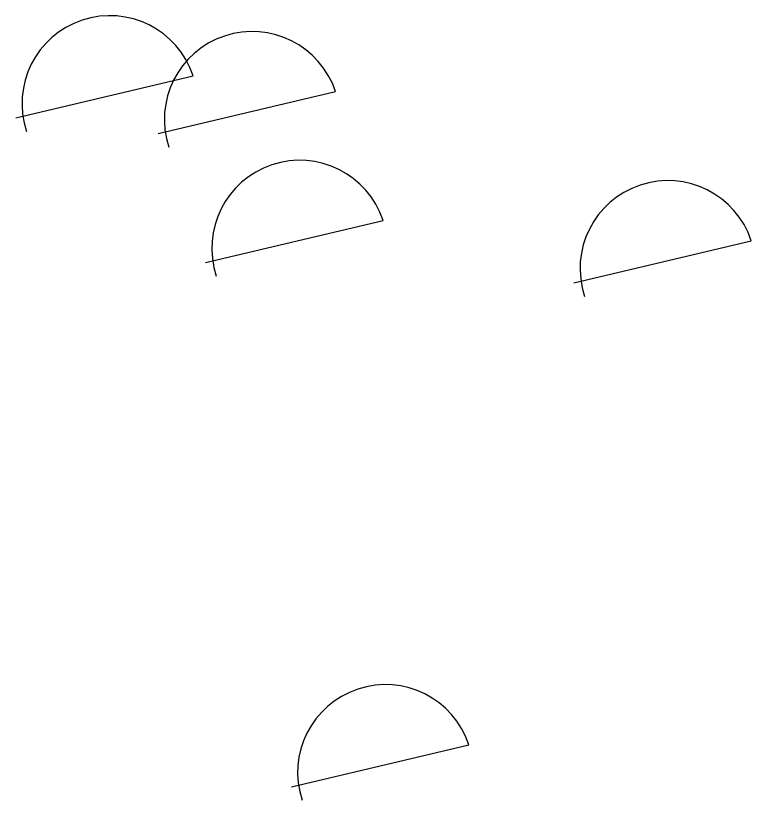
# Model space of a CAD drawing. Header units: millimetres. Extents: x 22565 to 38821, y 15578 to 26720.
# Drawn here: x 27116.52 to 27144.88, y 20147.69 to 20177.93 of the extents above; entities that cross this region are included whole.
import ezdxf

# ---------------------------------------------------------------- set-up
doc = ezdxf.new("R2010")
doc.units = ezdxf.units.MM
doc.styles.get("Standard").update_dxf_attribs({"font": 'arial.ttf'})

# ---------------------------------------------------------------- blocks, each defined once
blk = doc.blocks.new('A$C79B95FA4')
for p, q in [((473.113, 258.359), (479.961, 259.979)), ((478.602, 257.75), (485.45, 259.369)), ((480.432, 252.785), (487.279, 254.405)), ((494.633, 252.001), (501.481, 253.62)), ((483.743, 232.578), (490.591, 234.198))]:
    blk.add_line(p, q)
for centre in [(476.746, 258.907), (482.235, 258.297), (484.065, 253.333), (498.266, 252.548), (487.376, 233.126)]:
    blk.add_arc(centre, 3.389, 18.4422, 198.4146)
at = {"width": 0.8, "flags": 9}
for tag, p, height in [('XSIZE', (322.174, 437.783), 0.0263), ('YSIZE', (322.174, 437.783), 0.0263), ('XSIZE', (399.243, 380.206), 0.0263), ('YSIZE', (399.243, 380.206), 0.0263), ('XSIZE', (257.019, 376.15), 0.018), ('YSIZE', (257.019, 376.15), 0.018), ('XSIZE', (223.557, 372.784), 0.0263), ('YSIZE', (223.557, 372.784), 0.0263), ('XSIZE', (334.088, 318.573), 0.018), ('YSIZE', (334.088, 318.573), 0.018), ('XSIZE', (158.403, 311.151), 0.018), ('YSIZE', (158.403, 311.151), 0.018), ('XSIZE', (442.917, 291.95), 0.0263), ('YSIZE', (442.917, 291.95), 0.0263), ('XSIZE', (201.726, 285.391), 0.0263), ('YSIZE', (201.726, 285.391), 0.0263), ('XSIZE', (377.762, 230.317), 0.018), ('YSIZE', (377.762, 230.317), 0.018), ('XSIZE', (136.572, 223.758), 0.018), ('YSIZE', (136.572, 223.758), 0.018)]:
    blk.add_attdef(tag, p, '', height=height, dxfattribs=at)

msp = doc.modelspace()

# ---------------------------------------------------------------- block references
msp.add_blockref('A$C79B95FA4', (26643.404, 19915.637))

doc.saveas('drawing.dxf')
